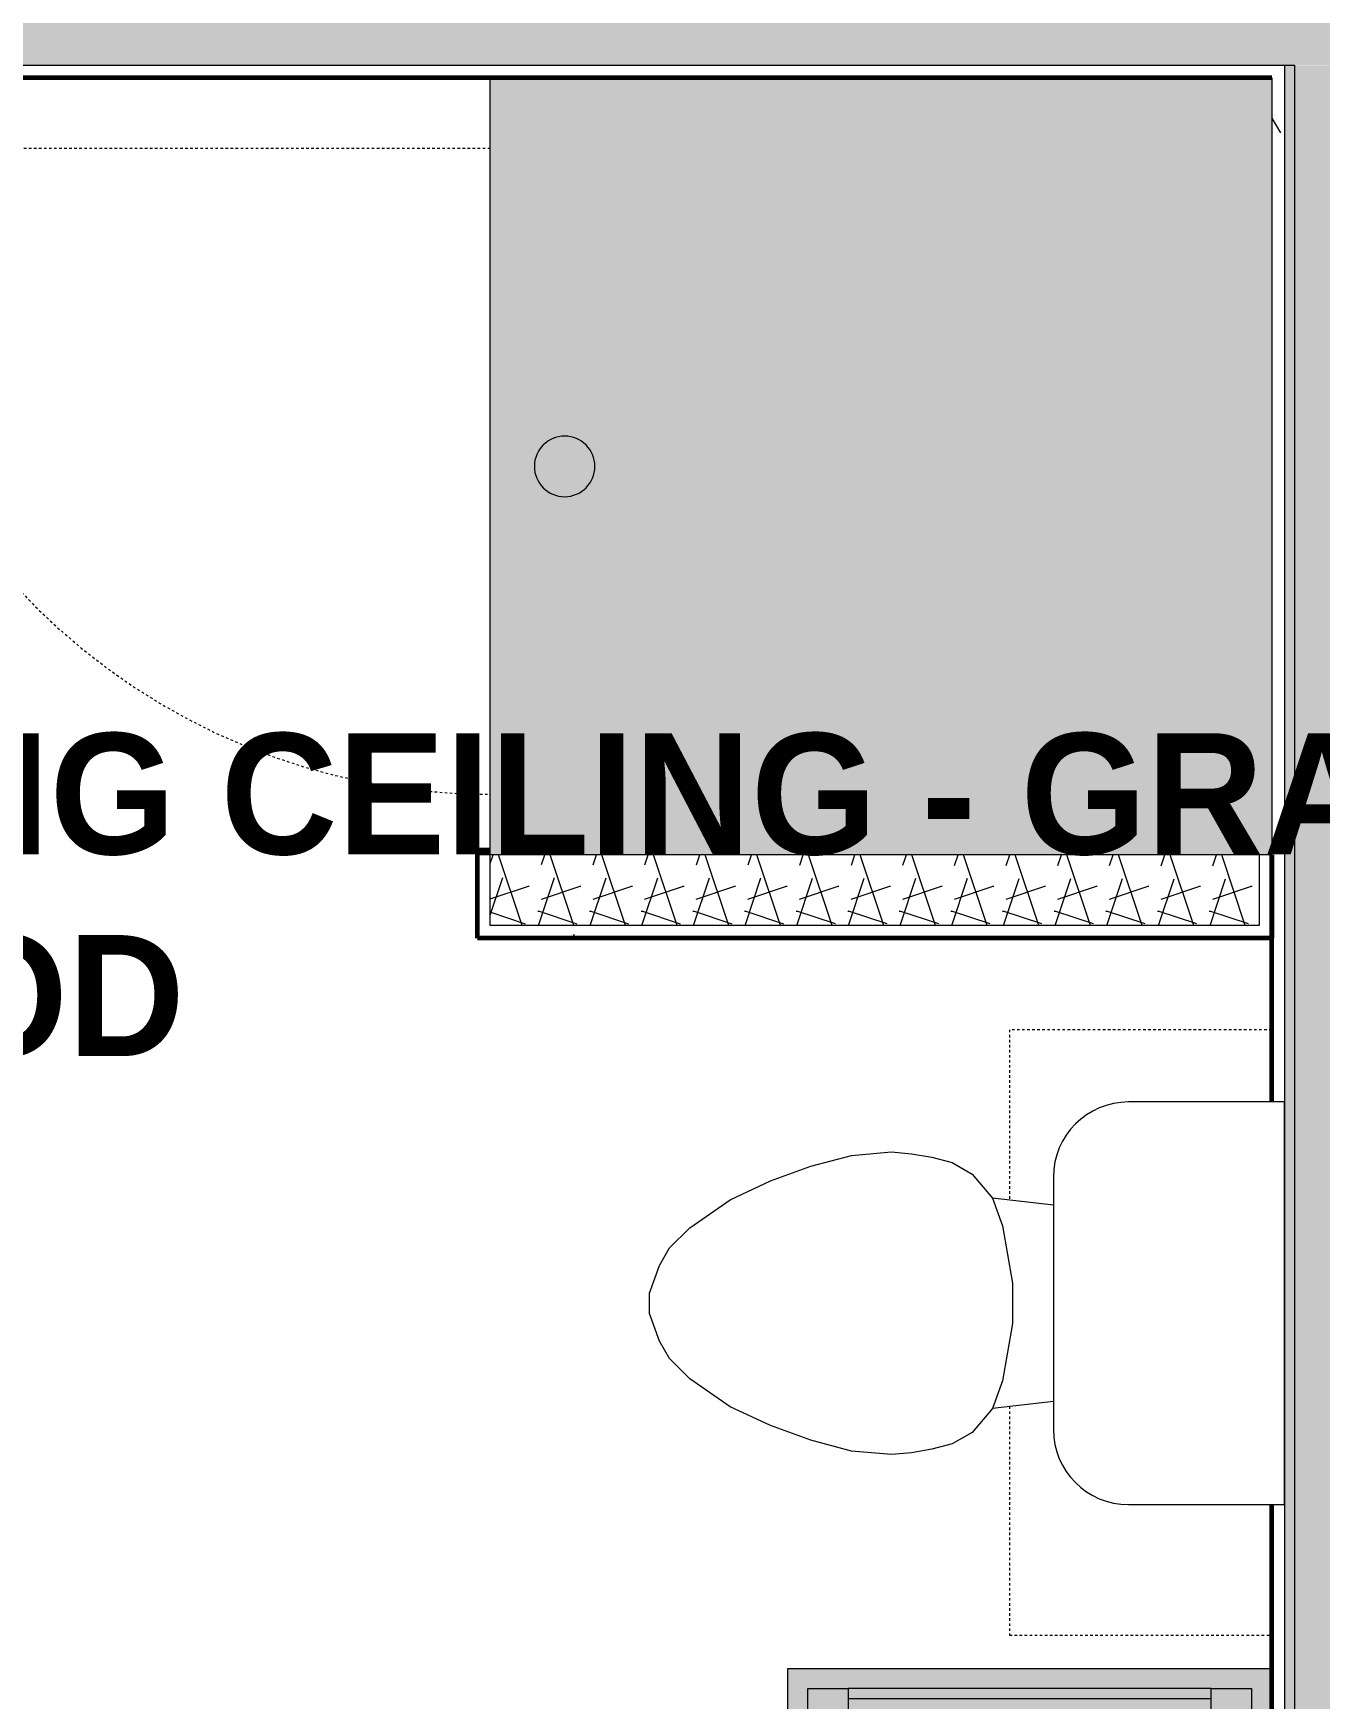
# Model space of a CAD drawing. Header units: inches. Extents: x -4110 to -1807, y 11006 to 12281.
# Drawn here: x -2982.2 to -2918.4, y 11560.3 to 11642.8 of the extents above; entities that cross this region are included whole.
import ezdxf

# ---------------------------------------------------------------- set-up
doc = ezdxf.new("R2010")
doc.units = ezdxf.units.IN
doc.header["$MEASUREMENT"] = 0
doc.linetypes.add('Dash', pattern=[0.25, 0.125, -0.125])
for name, color, linetype, lineweight in [('0-1', 7, 'Continuous', 5), ('0-2', 90, 'Continuous', 18), ('A-WALL', 113, 'Continuous', 18), ('A-WALL-2', 252, 'Continuous', 18), ('A-WALL-3', 50, 'Continuous', 60), ('A-WALL-4', 90, 'Continuous', 18), ('A-WALL-PATT-1', 7, 'Continuous', 9), ('A-WALL-PATT-2', 253, 'Continuous', 9), ('A-WALL-PATT-5', 111, 'Continuous', 9), ('G-ANNO-TEXT', 231, 'Continuous', 9), ('I-WALL-4', 2, 'Continuous', 5), ('I-WALL-5', 2, 'Continuous', 60), ('P-SANR-FIXT-2', 7, 'Continuous', 9), ('P-SANR-FIXT-3', 130, 'Continuous', 9), ('P-SANR-FIXT-5', 9, 'Continuous', 9), ('P-SANR-FIXT-HDLN-1', 7, 'Dash', 9), ('Q-CASE-1', 130, 'Continuous', 9), ('Q-CASE-2', 127, 'Continuous', 9), ('Q-CASE-3', 7, 'Continuous', 9), ('Q-CASE-4', 7, 'Dash', 9)]:
    doc.layers.add(name, color=color, linetype=linetype, lineweight=lineweight)
doc.styles.add('Century Gothic_B', font='GOTHICB.TTF', dxfattribs={"height": 6})
pattern_1 = [(0, (0, 0), (20.48, 5.12), [0.845, -14.515, 0.845, -14.515, -81.92]), (0, (0, 0), (20.48, 5.12), [-30.72, 0.845, -29.875, 0.845, -14.515, -35.84]), (0, (0, 0), (20.48, 5.12), [-76.8, 0.845, -9.395, 0.845, -24.755]), (120, (7.68, 2.56), (-14.67405, 15.1762003), [0.845, -14.515, 0.845, -14.515, -81.92]), (120, (7.68, 2.56), (-14.67405, 15.1762003), [-30.72, 0.845, -29.875, 0.845, -14.515, -35.84]), (120, (7.68, 2.56), (-14.67405, 15.1762003), [-76.8, 0.845, -9.395, 0.845, -24.755]), (240, (10.24, 12.8), (-5.80595, -20.2962003), [0.845, -14.515, 0.845, -14.515, -81.92]), (240, (10.24, 12.8), (-5.80595, -20.2962003), [-30.72, 0.845, -29.875, 0.845, -14.515, -35.84]), (240, (10.24, 12.8), (-5.80595, -20.2962003), [-76.8, 0.845, -9.395, 0.845, -24.755])]
pattern_2 = [(161.57, (0.32, 0.32), (-2.560496185, -0.000537386), [0, -18.214, 2.022, 0]), (18.43, (-0.32, 0.32), (-2.560496185, 0.000537386), [0, -18.214, 2.022, 0]), (108.43, (0.32, 0.32), (1.27922091, -6.400876726), [6.07, -14.166]), (71.57, (-0.32, 0.32), (1.27922091, 6.400876726), [6.07, -14.166])]

# ---------------------------------------------------------------- blocks, each defined once
blk = doc.blocks.new('Toilet-Domestic-3D - Toilet-Domestic-3D-3234795-ENLARGED RCP - 2ND FLOOR PLAN - EAST')
at = {"layer": 'P-SANR-FIXT-2'}
for p, q in [((-1.874, 11.5), (-0.5, 12)), ((-0.5, 12), (0.5, 12)), ((0.5, 12), (1.874, 11.5)), ((-3.74, 10), (-2.74, 11)), ((-2.74, 11), (-1.874, 11.5)), ((1.874, 11.5), (2.74, 11)), ((2.74, 11), (3.74, 10)), ((-5.127, 8), (-3.74, 10)), ((3.74, 10), (5.127, 8)), ((-6.06, 6), (-5.127, 8)), ((5.127, 8), (6.06, 6)), ((-6.788, 4), (-6.06, 6)), ((6.06, 6), (6.788, 4)), ((-7.326, 1.992), (-6.788, 4)), ((6.788, 4), (7.326, 1.992)), ((-7.5, 0), (-7.326, 1.992)), ((7.326, 1.992), (7.5, 0)), ((-7.413, -0.996), (-7.5, 0)), ((7.5, 0), (7.413, -0.996)), ((-7.236, -2), (-7.413, -0.996)), ((7.413, -0.996), (7.236, -2)), ((-6.968, -3), (-7.236, -2)), ((7.236, -2), (6.968, -3)), ((-6.401, -4), (-6.968, -3)), ((6.968, -3), (6.401, -4)), ((-5.209, -5), (-6.401, -4)), ((6.401, -4), (5.209, -5)), ((-3.836, -5.5), (-5.209, -5)), ((-4.862, -8.024), (-5.209, -5)), ((-1, -6), (-3.836, -5.5)), ((3.836, -5.5), (1, -6)), ((5.209, -5), (3.836, -5.5)), ((4.862, -8.024), (5.209, -5)), ((1, -6), (-1, -6)), ((6.25, -8.024), (-6.25, -8.024)), ((-9.976, -11.75), (-9.976, -19.476)), ((9.976, -19.476), (9.976, -11.75)), ((-9.976, -19.476), (9.976, -19.476))]:
    blk.add_line(p, q, dxfattribs=at)
for centre, start, end in [((-6.25, -11.75), 90, 180), ((6.25, -11.75), 0, 90)]:
    blk.add_arc(centre, 3.726, start, end, dxfattribs=at)
blk = doc.blocks.new('Bath Vanity - Bath Vanity 48_-2551079-ENLARGED RCP - 2ND FLOOR PLAN - EAST')
at = {"layer": 'Q-CASE-1'}
h = blk.add_hatch(color=256, dxfattribs=at)
h.paths.add_polyline_path([(-22.262, 0), (-23.262, 0), (-23.262, -24), (24.738, -24), (24.738, 0), (-21.762, 0)], flags=0)
h.paths.add_polyline_path([(-20.762, -1), (23.738, -1), (23.738, -23), (-22.262, -23), (-22.262, -1), (-21.762, -1)], flags=0)
h.paths.add_polyline_path([(-4.938, -2), (-20.262, -2), (-20.262, -3), (21.738, -3), (21.738, -2), (-0.082, -2)], flags=0)
h.paths.add_polyline_path([(-20.262, -4), (-20.262, -4.545), (21.738, -4.545), (21.738, -4), (-4.938, -4)], flags=0)
h.paths.add_polyline_path([(16.062, -5.545), (-20.262, -5.545), (-20.262, -6.091), (21.738, -6.091), (21.738, -5.545)], flags=0)
h.paths.add_polyline_path([(-20.262, -7.091), (-20.262, -7.636), (21.738, -7.636), (21.738, -7.091), (-4.938, -7.091)], flags=0)
h.paths.add_polyline_path([(-0.082, -8.636), (-20.262, -8.636), (-20.262, -9.182), (21.738, -9.182), (21.738, -8.636), (9.656, -8.636)], flags=0)
h.paths.add_polyline_path([(10.998, -10.182), (-20.262, -10.182), (-20.262, -10.727), (21.738, -10.727), (21.738, -10.182), (12.755, -10.182)], flags=0)
h.paths.add_polyline_path([(-0.082, -11.727), (-20.262, -11.727), (-20.262, -12.273), (21.738, -12.273), (21.738, -11.727), (12.339, -11.727)], flags=0)
h.paths.add_polyline_path([(16.062, -13.273), (-20.262, -13.273), (-20.262, -13.818), (21.738, -13.818), (21.738, -13.273)], flags=0)
h.paths.add_polyline_path([(16.849, -14.818), (-20.262, -14.818), (-20.262, -15.364), (21.738, -15.364), (21.738, -14.818)], flags=0)
h.paths.add_polyline_path([(21.738, -16.364), (-20.262, -16.364), (-20.262, -16.909), (21.738, -16.909)], flags=0)
h.paths.add_polyline_path([(21.738, -17.909), (-20.262, -17.909), (-20.262, -18.455), (21.738, -18.455)], flags=0)
h.paths.add_polyline_path([(21.738, -19.455), (-20.262, -19.455), (-20.262, -20), (21.738, -20)], flags=0)
h.paths.add_polyline_path([(21.738, -21), (-20.262, -21), (-20.262, -22), (21.738, -22)], flags=0)
at = {"layer": 'Q-CASE-2'}
h = blk.add_hatch(color=256, dxfattribs=at)
h.paths.add_polyline_path([(-20.262, -1), (-22.262, -1), (-22.262, -3), (-20.262, -3)], flags=0)
h.paths.add_polyline_path([(22.238, -1), (21.738, -1), (21.738, -3), (23.738, -3), (23.738, -1), (23.238, -1)], flags=0)
h.paths.add_polyline_path([(-22.262, -21), (-22.262, -23), (-20.262, -23), (-20.262, -21), (-21.762, -21)], flags=0)
h.paths.add_polyline_path([(21.738, -21), (21.738, -23), (23.738, -23), (23.738, -21), (22.238, -21)], flags=0)
for points in [[(-0.082, -1), (-20.262, -1), (-20.262, -2), (21.738, -2), (21.738, -1), (3.028, -1)], [(-22.262, -3), (-22.262, -21), (-21.762, -21), (-21.762, -3)], [(-20.762, -3), (-21.762, -3), (-21.762, -21), (-20.762, -21), (-20.762, -4)], [(-20.762, -3), (-20.762, -21), (-20.262, -21), (-20.262, -3)], [(-0.082, -3), (-20.262, -3), (-20.262, -4), (21.738, -4), (21.738, -3), (4.764, -3)], [(22.238, -3), (21.738, -3), (21.738, -21), (22.238, -21), (22.238, -4)], [(23.238, -3), (22.238, -3), (22.238, -21), (23.238, -21), (23.238, -4)], [(23.238, -3), (23.238, -21), (23.738, -21), (23.738, -3)], [(-0.082, -4.545), (-20.262, -4.545), (-20.262, -5.545), (21.738, -5.545), (21.738, -4.545), (6.106, -4.545)], [(-0.082, -6.091), (-20.262, -6.091), (-20.262, -7.091), (21.738, -7.091), (21.738, -6.091), (7.447, -6.091)], [(8.788, -7.636), (-20.262, -7.636), (-20.262, -8.636), (21.738, -8.636), (21.738, -7.636), (10.507, -7.636)], [(-0.082, -9.182), (-20.262, -9.182), (-20.262, -10.182), (21.738, -10.182), (21.738, -9.182), (10.13, -9.182)], [(11.471, -10.727), (-20.262, -10.727), (-20.262, -11.727), (21.738, -11.727), (21.738, -10.727), (13.237, -10.727)], [(12.812, -12.273), (-20.262, -12.273), (-20.262, -13.273), (21.738, -13.273), (21.738, -12.273), (14.601, -12.273)], [(16.062, -13.818), (-20.262, -13.818), (-20.262, -14.818), (21.738, -14.818), (21.738, -13.818)], [(-0.082, -15.364), (-20.262, -15.364), (-20.262, -16.364), (21.738, -16.364), (21.738, -15.364), (15.495, -15.364)], [(16.836, -16.909), (-20.262, -16.909), (-20.262, -17.909), (21.738, -17.909), (21.738, -16.909), (18.695, -16.909)], [(18.178, -18.455), (-20.262, -18.455), (-20.262, -19.455), (21.738, -19.455), (21.738, -18.455), (20.06, -18.455)], [(21.424, -20), (-20.262, -20), (-20.262, -21), (21.738, -21), (21.738, -20)], [(21.738, -22), (-20.262, -22), (-20.262, -23), (21.738, -23), (21.738, -22.556)]]:
    blk.add_hatch(color=256, dxfattribs=at).paths.add_polyline_path(points, flags=0)
at = {"layer": 'Q-CASE-3'}
for p, q in [((-23.262, -24), (-23.262, 0)), ((24.738, 0), (24.738, -24)), ((-22.262, -3), (-22.262, -1)), ((-22.262, -1), (-20.262, -1)), ((21.738, -1), (-20.262, -1)), ((-20.262, -1), (-20.262, -3)), ((21.738, -3), (21.738, -1)), ((21.738, -1), (23.738, -1)), ((23.738, -1), (23.738, -3)), ((21.738, -2), (-20.262, -2)), ((-22.262, -3), (-22.262, -21)), ((-20.262, -3), (-22.262, -3)), ((-21.762, -3), (-21.762, -21)), ((-20.762, -3), (-20.762, -21)), ((21.738, -3), (-20.262, -3)), ((-20.262, -3), (-20.262, -21)), ((21.738, -3), (21.738, -21)), ((23.738, -3), (21.738, -3)), ((22.238, -3), (22.238, -21)), ((23.238, -3), (23.238, -21)), ((23.738, -3), (23.738, -21)), ((-20.262, -4), (21.738, -4)), ((21.738, -4.545), (-20.262, -4.545)), ((-20.262, -5.545), (21.738, -5.545)), ((21.738, -6.091), (-20.262, -6.091)), ((-20.262, -7.091), (21.738, -7.091)), ((21.738, -7.636), (-20.262, -7.636)), ((-20.262, -8.636), (21.738, -8.636)), ((21.738, -9.182), (-20.262, -9.182)), ((-20.262, -10.182), (21.738, -10.182)), ((21.738, -10.727), (-20.262, -10.727)), ((-20.262, -11.727), (21.738, -11.727)), ((21.738, -12.273), (-20.262, -12.273)), ((-20.262, -13.273), (21.738, -13.273)), ((21.738, -13.818), (-20.262, -13.818)), ((-20.262, -14.818), (21.738, -14.818)), ((21.738, -15.364), (-20.262, -15.364)), ((-20.262, -16.364), (21.738, -16.364)), ((21.738, -16.909), (-20.262, -16.909)), ((-20.262, -17.909), (21.738, -17.909)), ((21.738, -18.455), (-20.262, -18.455)), ((-20.262, -19.455), (21.738, -19.455)), ((21.738, -20), (-20.262, -20)), ((-22.262, -23), (-22.262, -21)), ((-22.262, -21), (-20.262, -21)), ((-20.262, -21), (21.738, -21)), ((-20.262, -21), (-20.262, -23)), ((21.738, -23), (21.738, -21)), ((21.738, -21), (23.738, -21)), ((23.738, -21), (23.738, -23)), ((21.738, -22), (-20.262, -22)), ((-20.262, -23), (-22.262, -23)), ((21.738, -23), (-20.262, -23)), ((23.738, -23), (21.738, -23)), ((24.738, -24), (-23.262, -24))]:
    blk.add_line(p, q, dxfattribs=at)
blk = doc.blocks.new('300 Series Wall Hung Cabinet_326 - 30_-2909952-ENLARGED RCP - 2ND FLOOR PLAN - EAST')
at = {"layer": 'Q-CASE-4'}
for p, q in [((-11.426, -0.188), (-15, -0.188)), ((-15, -0.188), (-15, -13.188)), ((15, -0.188), (8.527, -0.188)), ((15, -13.188), (15, -0.188)), ((-15, -13.188), (-6.561, -13.188)), ((3.662, -13.188), (15, -13.188))]:
    blk.add_line(p, q, dxfattribs=at)
blk = doc.blocks.new('The Shower - The Shower-4051523-ENLARGED RCP - 2ND FLOOR PLAN - EAST')
at = {"layer": 'P-SANR-FIXT-3'}
h = blk.add_hatch(color=256, dxfattribs=at)
h.paths.add_polyline_path([(32.359, 0.5), (38.5, 0.5), (38.5, 39.25), (0, 39.25), (0, 0.5)], flags=0)
h.paths.add_polyline_path([(19.25, 34.063), (18.862, 34.114), (18.5, 34.263), (18.189, 34.502), (17.951, 34.813), (17.801, 35.174), (17.754, 35.595), (17.801, 35.951), (17.951, 36.313), (18.189, 36.623), (18.5, 36.862), (18.862, 37.011), (19.25, 37.063), (19.638, 37.011), (20.04, 36.831), (20.311, 36.623), (20.549, 36.313), (20.699, 35.951), (20.746, 35.53), (20.699, 35.174), (20.549, 34.813), (20.311, 34.502), (20, 34.263), (19.638, 34.114)], flags=0)
at = {"layer": 'P-SANR-FIXT-5'}
blk.add_hatch(color=256, dxfattribs=at).paths.add_polyline_path([(19.25, 34.063), (19.638, 34.114), (20, 34.263), (20.311, 34.502), (20.549, 34.813), (20.699, 35.174), (20.746, 35.595), (20.699, 35.951), (20.549, 36.313), (20.311, 36.623), (20, 36.862), (19.638, 37.011), (19.25, 37.063), (18.862, 37.011), (18.5, 36.862), (18.189, 36.623), (17.951, 36.313), (17.801, 35.951), (17.754, 35.53), (17.801, 35.174), (17.951, 34.813), (18.189, 34.502), (18.5, 34.263), (18.862, 34.114)], flags=0)
at = {"layer": 'P-SANR-FIXT-2'}
for p, q in [((0, 0.5), (0, 39.25)), ((0, 39.25), (38.5, 39.25)), ((38.5, 39.25), (38.5, 0.5)), ((38.5, 0.5), (0, 0.5))]:
    blk.add_line(p, q, dxfattribs=at)
for start, end in [(0, 180), (180, 360)]:
    blk.add_arc((19.25, 35.563), 1.5, start, end, dxfattribs=at)
at = {"layer": 'P-SANR-FIXT-HDLN-1'}
blk.add_line((35, 39.25), (35, 71.25), dxfattribs=at)
blk.add_arc((35, 39.25), 32, 90, 180, dxfattribs=at)
blk = doc.blocks.new('CTR - 1st Phase - Unit Layouts_rvt-1-ENLARGED RCP - 2ND FLOOR PLAN - EAST')
at = {"layer": 'A-WALL-2'}
blk.add_hatch(color=256, dxfattribs=at).paths.add_polyline_path([(-2959.511, 11602.11), (-2959.511, 11602.36), (-2960.136, 11602.36), (-2960.136, 11602.11)], flags=0)
at = {"layer": 'A-WALL-PATT-1'}
h = blk.add_hatch(dxfattribs=at)
h.set_pattern_fill('FP_1', color=256, style=0, pattern_type=2)
h.set_pattern_definition(pattern_1)
h.paths.add_polyline_path([(-2949.374, 11597.985), (-2920.761, 11597.985), (-2920.761, 11602.11), (-2921.386, 11602.11), (-2921.386, 11598.61), (-2959.511, 11598.61), (-2959.511, 11602.11), (-2960.136, 11602.11), (-2960.136, 11597.985), (-2959.511, 11597.985)], flags=0)
at = {"layer": 'A-WALL-PATT-2'}
h = blk.add_hatch(dxfattribs=at)
h.set_pattern_fill('FP_2', color=256, style=0, pattern_type=2)
h.set_pattern_definition(pattern_2)
h.paths.add_polyline_path([(-2959.511, 11598.61), (-2921.386, 11598.61), (-2921.386, 11602.11), (-2959.511, 11602.11), (-2959.511, 11600.22)], flags=0)
at = {"layer": 'A-WALL-3'}
for p, q in [((-2960.136, 11602.36), (-2959.511, 11602.36)), ((-2960.136, 11602.11), (-2960.136, 11602.36)), ((-2960.136, 11598.61), (-2960.136, 11602.11)), ((-2920.761, 11602.11), (-2920.761, 11598.61)), ((-2960.136, 11597.985), (-2960.136, 11598.61)), ((-2920.761, 11597.985), (-2960.136, 11597.985)), ((-2920.761, 11598.61), (-2920.761, 11597.985))]:
    blk.add_line(p, q, dxfattribs=at)
at = {"layer": 'A-WALL-4'}
for p, q in [((-2959.511, 11602.11), (-2960.136, 11602.11)), ((-2959.511, 11602.11), (-2960.136, 11602.11)), ((-2959.511, 11598.61), (-2959.511, 11602.11)), ((-2921.386, 11602.11), (-2921.386, 11598.61)), ((-2921.386, 11598.61), (-2959.511, 11598.61))]:
    blk.add_line(p, q, dxfattribs=at)
at = {"layer": '0-2'}
for name, p, rotation in [('The Shower - The Shower-4051523-ENLARGED RCP - 2ND FLOOR PLAN - EAST', (-2920.261, 11602.11), 90.000000000156), ('300 Series Wall Hung Cabinet_326 - 30_-2909952-ENLARGED RCP - 2ND FLOOR PLAN - EAST', (-2920.578, 11578.442), 269.9999999999354), ('Toilet-Domestic-3D - Toilet-Domestic-3D-3234795-ENLARGED RCP - 2ND FLOOR PLAN - EAST', (-2939.617, 11579.891), 89.99999999978785), ('Bath Vanity - Bath Vanity 48_-2551079-ENLARGED RCP - 2ND FLOOR PLAN - EAST', (-2920.761, 11538.535), 269.9999999998872)]:
    blk.add_blockref(name, p, dxfattribs=dict(at, rotation=rotation))

msp = doc.modelspace()

# ---------------------------------------------------------------- hatches: boundary and pattern name
at = {"layer": 'A-WALL-PATT-5'}
h = msp.add_hatch(dxfattribs=at)
h.set_pattern_fill('FP_2', color=256, style=0, pattern_type=2)
h.set_pattern_definition(pattern_2)
h.paths.add_polyline_path([(-2784.074, 11641.239), (-2784.074, 11646.739), (-3038.074, 11646.738), (-3038.074, 11641.239), (-2784.699, 11641.239)], flags=0)
h = msp.add_hatch(dxfattribs=at)
h.set_pattern_fill('FP_1', color=256, style=0, pattern_type=2)
h.set_pattern_definition(pattern_1)
h.paths.add_polyline_path([(-2785.474, 11640.614), (-2784.699, 11640.614), (-2784.699, 11641.239), (-2841.191, 11641.239), (-2841.191, 11640.614), (-2814.657, 11640.614)], flags=0)
h.paths.add_polyline_path([(-3016.733, 11640.614), (-2993.358, 11640.614), (-2993.324, 11641.235), (-2991.574, 11641.235), (-2991.574, 11640.614), (-2920.136, 11640.614), (-2920.136, 11641.239), (-3037.449, 11641.239), (-3037.449, 11640.614)], flags=0)
h.paths.add_polyline_path([(-2873.386, 11640.614), (-2861.144, 11640.619), (-2861.144, 11641.239), (-2912.511, 11641.212), (-2912.511, 11640.614), (-2873.386, 11640.619)], flags=0)
h = msp.add_hatch(dxfattribs=at)
h.set_pattern_fill('FP_2', color=256, style=0, pattern_type=2)
h.set_pattern_definition(pattern_2)
h.paths.add_polyline_path([(-2914.136, 11255.639), (-2914.136, 11641.239), (-2919.636, 11641.216), (-2919.636, 11255.639)], flags=0)
h = msp.add_hatch(dxfattribs=at)
h.set_pattern_fill('FP_1', color=256, style=0, pattern_type=2)
h.set_pattern_definition(pattern_1)
h.paths.add_polyline_path([(-2920.136, 11255.639), (-2920.136, 11640.614), (-2920.761, 11640.61), (-2920.761, 11589.867), (-2920.141, 11589.867), (-2920.141, 11569.915), (-2920.761, 11569.915), (-2920.761, 11255.639)], flags=0)
at = {"layer": 'I-WALL-4'}
msp.add_hatch(color=256, dxfattribs=at).paths.add_polyline_path([(-2919.636, 11255.639), (-2919.636, 11641.239), (-2920.136, 11641.239), (-2920.136, 11255.639)], flags=0)

# ---------------------------------------------------------------- linework, layer by layer
at = {"layer": 'A-WALL'}
for p, q in [((-3038.074, 11641.239), (-2919.636, 11641.239)), ((-2920.136, 11641.239), (-2920.136, 11255.639)), ((-2919.636, 11641.239), (-2919.636, 11255.639))]:
    msp.add_line(p, q, dxfattribs=at)
at = {"layer": 'I-WALL-5'}
for p, q in [((-2920.761, 11640.614), (-3037.449, 11640.614)), ((-2920.761, 11589.867), (-2920.761, 11602.11)), ((-2920.761, 11255.639), (-2920.761, 11569.915))]:
    msp.add_line(p, q, dxfattribs=at)

# ---------------------------------------------------------------- block references
at = {"layer": '0-1'}
msp.add_blockref('CTR - 1st Phase - Unit Layouts_rvt-1-ENLARGED RCP - 2ND FLOOR PLAN - EAST', (0, 0), dxfattribs=at)

# ---------------------------------------------------------------- texts
at = {"layer": 'G-ANNO-TEXT', "char_height": 6, "attachment_point": 1, "style": 'Century Gothic_B'}
for s, insert, width in [('FLOATING CEILING - GRADE B', (-3016.115, 11608.14), 145.844), ('PLYWOOD', (-3016.115, 11598.14), 50.702)]:
    msp.add_mtext(s, dxfattribs=dict(at, insert=insert, width=width))

doc.saveas('drawing.dxf')
